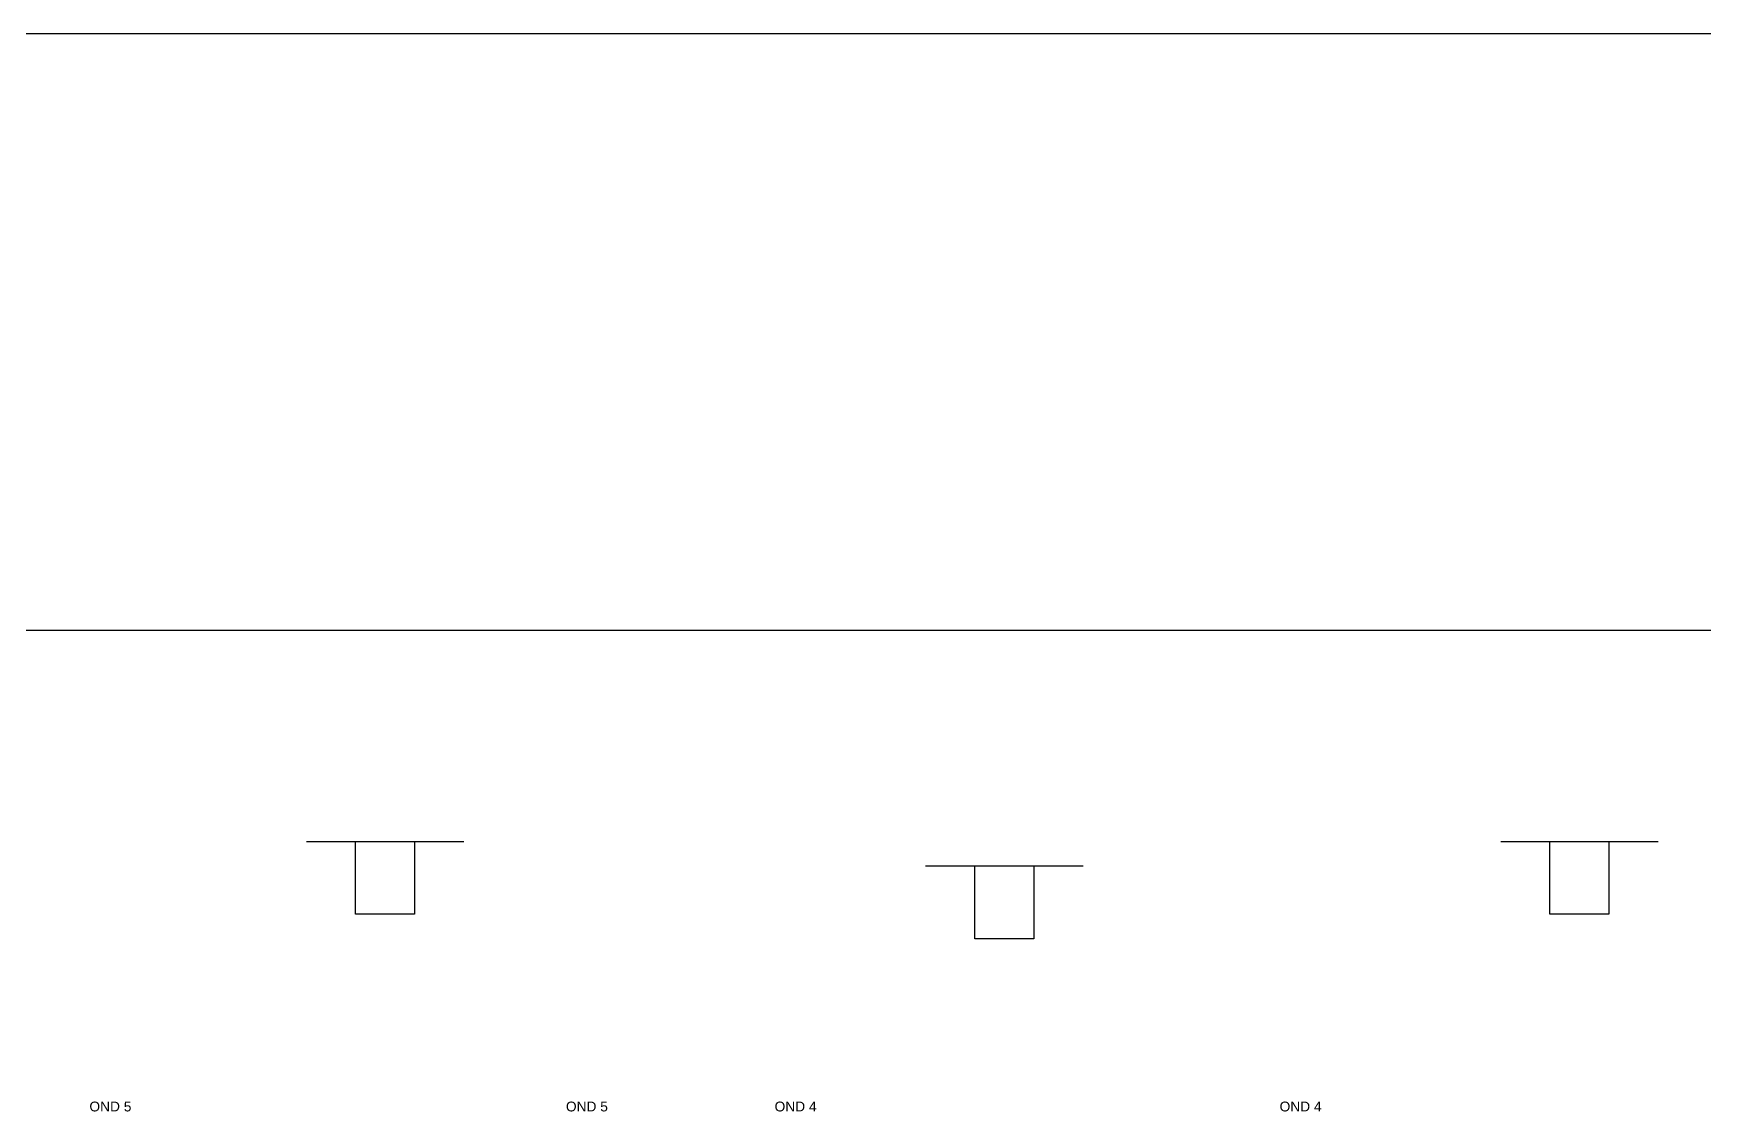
# Model space of a CAD drawing. Header units: inches. Extents: x 40 to 647, y 48 to 167.
# Drawn here: x 331.67 to 365.62, y 142.04 to 163.95 of the extents above; entities that cross this region are included whole.
import ezdxf

# ---------------------------------------------------------------- set-up
doc = ezdxf.new("R2010")
doc.units = ezdxf.units.IN
doc.header["$MEASUREMENT"] = 0
doc.styles.get("Standard").update_dxf_attribs({"font": 'arial.ttf'})

msp = doc.modelspace()

# ---------------------------------------------------------------- linework, layer by layer
for p, q in [((251.536, 163.952), (378.28, 163.952)), ((299.569, 151.821), (349.132, 151.821)), ((349.132, 151.821), (398.929, 151.821)), ((337.219, 147.529), (338.219, 147.529)), ((338.219, 147.529), (339.419, 147.529)), ((338.219, 146.048), (338.219, 147.529)), ((339.419, 147.529), (339.419, 147.248)), ((339.419, 147.529), (340.419, 147.529)), ((361.497, 147.529), (362.497, 147.529)), ((362.497, 147.529), (363.697, 147.529)), ((362.497, 146.048), (362.497, 147.529)), ((363.697, 147.529), (363.697, 147.248)), ((363.697, 147.529), (364.697, 147.529)), ((339.419, 147.248), (339.419, 147.248)), ((339.419, 147.248), (339.419, 146.048)), ((349.807, 147.032), (350.807, 147.032)), ((350.807, 147.032), (352.007, 147.032)), ((350.807, 145.552), (350.807, 147.032)), ((352.007, 147.032), (352.007, 146.752)), ((352.007, 147.032), (353.007, 147.032)), ((363.697, 147.248), (363.697, 147.248)), ((363.697, 147.248), (363.697, 146.048)), ((352.007, 146.752), (352.007, 146.752)), ((352.007, 146.752), (352.007, 145.552)), ((339.419, 146.048), (338.219, 146.048)), ((363.697, 146.048), (362.497, 146.048)), ((352.007, 145.552), (350.807, 145.552))]:
    msp.add_line(p, q)

# ---------------------------------------------------------------- texts
at = {"color": 5, "char_height": 0.2, "attachment_point": 1}
for s, insert in [('{\\C256;OND 5}', (332.808, 142.241)), ('{\\C256;OND 5}', (342.494, 142.241)), ('{\\C256;OND 4}', (346.736, 142.241)), ('{\\C256;OND 4}', (357.002, 142.241))]:
    msp.add_mtext_dynamic_manual_height_columns(s, width=2.27344, gutter_width=1, heights=[0], dxfattribs=dict(at, insert=insert))

doc.saveas('drawing.dxf')
